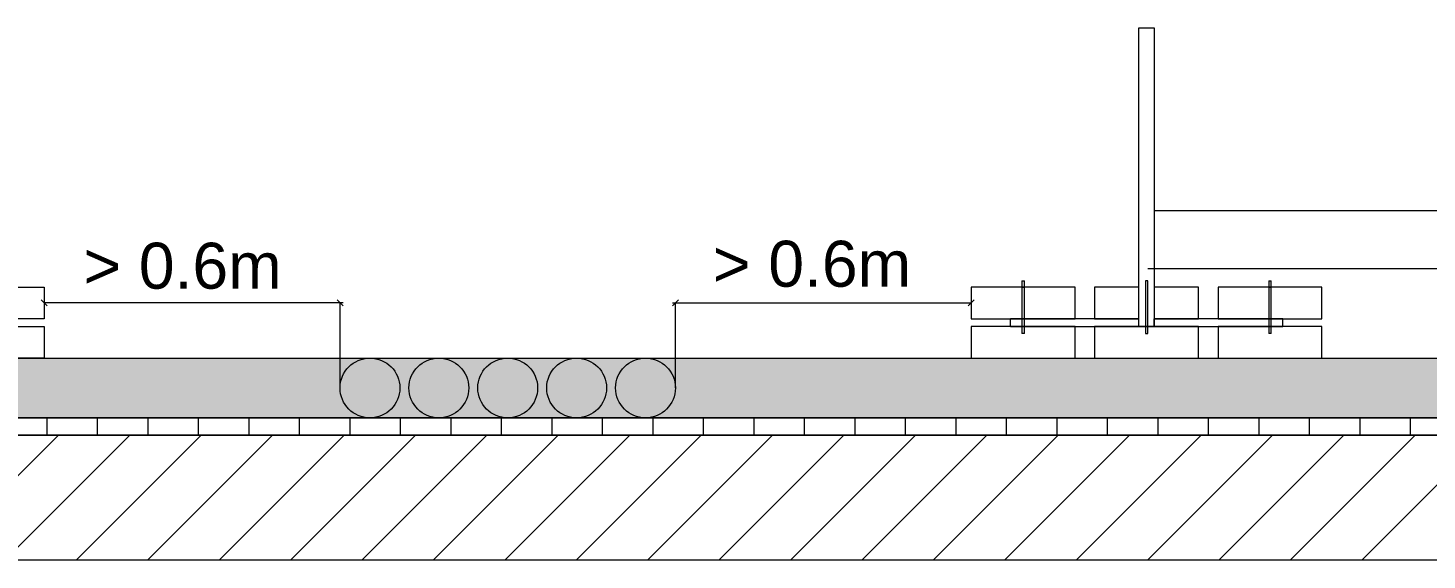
# Model space of a CAD drawing. Extents: x -1132 to 613, y -233 to 616.
# Drawn here: x 244.9 to 328, y 1.7 to 33.3 of the extents above; entities that cross this region are included whole.
import ezdxf
from ezdxf.lldxf.tags import DXFTag

# ---------------------------------------------------------------- set-up
doc = ezdxf.new("R2010")
doc.units = 0
doc.layers.get('0').update_dxf_attribs({"lineweight": 13})
for name, color, linetype, lineweight, true_color in [('Boden 8.OG', 7, 'Continuous', 13, 0xc0c0c0), ('Bodenplatten', 9, 'Continuous', 13, 0x808080), ('EL01_WAN_Blitzschutz_kuenstliche_Leiter', 1, 'Continuous', 13, 0xff0000), ('EL01_WAN_Elektrokabel', 7, 'Continuous', 13, 0xff6600), ('EL01_WAN_Fangleitungen Nat', 7, 'Continuous', 13, 0x009900), ('EL01_WAN_Text-A0GYANLIE9', 2, 'Continuous', 13, 0xffff00), ('Erde Kies Gestein', 9, 'Continuous', 13, 0x808080), ('Isolation Boden 8.OG', 7, 'Continuous', 13, 0x00e500)]:
    doc.layers.add(name, color=color, linetype=linetype, lineweight=lineweight, true_color=true_color)
doc.layers.add('EL01_VVV_Bemassung', color=7, linetype='Continuous', lineweight=13)
doc.styles.get("Standard").update_dxf_attribs({"font": 'arial.ttf'})
tags = doc.linetypes.add('fein_strichliert', pattern=[4, 1, -2, 1]).pattern_tags.tags
tags[8:9] = [DXFTag(74, 4), DXFTag(75, 0), DXFTag(340, '0'), DXFTag(46, 0.0), DXFTag(50, 0.0), DXFTag(44, 0.0), DXFTag(45, 0.0)]
tags[6:7] = [DXFTag(74, 4), DXFTag(75, 0), DXFTag(340, '0'), DXFTag(46, 0.0), DXFTag(50, 0.0), DXFTag(44, 0.0), DXFTag(45, 0.0)]
tags[4:5] = [DXFTag(74, 4), DXFTag(75, 0), DXFTag(340, '0'), DXFTag(46, 0.0), DXFTag(50, 0.0), DXFTag(44, 0.0), DXFTag(45, 0.0)]

# ---------------------------------------------------------------- blocks, each defined once
blk = doc.blocks.new('Polygon-A0UJ2EAMXE', base_point=(311.248, 15.123))
at = {"color": 0, "linetype": 'ByBlock', "lineweight": -2, "ltscale": 0.13}
for p, q in [((311.392, 18.259), (311.248, 18.259)), ((311.248, 18.259), (311.248, 15.123)), ((311.392, 15.123), (311.392, 18.259)), ((311.248, 15.123), (311.392, 15.123))]:
    blk.add_line(p, q, dxfattribs=at)
blk = doc.blocks.new('Polygon-A0UJ2EB0XE', base_point=(210.577, 9.087))
at = {"color": 0, "linetype": 'ByBlock', "lineweight": -2, "ltscale": 0.13}
for p, q in [((210.577, 10.118), (336.159, 10.118)), ((336.159, 9.087), (210.577, 9.087))]:
    blk.add_line(p, q, dxfattribs=at)
blk = doc.blocks.new('Polygon-A0UJ2EBAXE', base_point=(303.917, 17.89))
at = {"color": 0, "linetype": 'ByBlock', "lineweight": -2, "ltscale": 0.13}
for p, q in [((303.917, 18.259), (304.061, 18.259)), ((303.917, 18.259), (303.917, 17.89)), ((303.917, 17.89), (304.061, 17.89)), ((304.061, 17.89), (304.061, 18.259))]:
    blk.add_line(p, q, dxfattribs=at)
blk = doc.blocks.new('Polygon-A0UJ2ECAXE', base_point=(210.577, 10.118))
at = {"color": 0, "linetype": 'ByBlock', "lineweight": -2, "ltscale": 0.13}
for p, q in [((210.577, 13.672), (336.159, 13.672)), ((336.159, 10.118), (210.577, 10.118))]:
    blk.add_line(p, q, dxfattribs=at)
blk = doc.blocks.new('Polygon-A0UJ2EDQXE', base_point=(308.234, 16.014))
at = {"color": 0, "linetype": 'ByBlock', "lineweight": -2, "ltscale": 0.13}
for p, q in [((310.861, 17.89), (308.234, 17.89)), ((308.234, 17.89), (308.234, 16.014)), ((310.861, 16.014), (310.861, 17.89)), ((308.234, 16.014), (310.861, 16.014))]:
    blk.add_line(p, q, dxfattribs=at)
blk = doc.blocks.new('Polygon-A0UJ2EE6XE', base_point=(308.234, 13.672))
at = {"color": 0, "linetype": 'ByBlock', "lineweight": -2, "ltscale": 0.13}
for p, q in [((314.405, 15.549), (308.234, 15.549)), ((308.234, 15.549), (308.234, 13.672)), ((314.405, 13.672), (314.405, 15.549)), ((308.234, 13.672), (314.405, 13.672))]:
    blk.add_line(p, q, dxfattribs=at)
blk = doc.blocks.new('Polygon-A0UJ2EECXE', base_point=(210.577, 1.661))
at = {"color": 0, "linetype": 'ByBlock', "lineweight": -2, "ltscale": 0.13}
for p, q in [((210.577, 9.087), (336.159, 9.087)), ((336.159, 1.661), (210.577, 1.661))]:
    blk.add_line(p, q, dxfattribs=at)
blk = doc.blocks.new('Polygon-A0UJ2EF6XE', base_point=(311.778, 16.014))
at = {"color": 0, "linetype": 'ByBlock', "lineweight": -2, "ltscale": 0.13}
for p, q in [((314.405, 17.89), (311.778, 17.89)), ((311.778, 17.89), (311.778, 16.014)), ((314.405, 16.014), (314.405, 17.89)), ((311.778, 16.014), (314.405, 16.014))]:
    blk.add_line(p, q, dxfattribs=at)
blk = doc.blocks.new('Polygon-A0UJ2EF8XE', base_point=(311.778, 15.549))
at = {"color": 0, "linetype": 'ByBlock', "lineweight": -2, "ltscale": 0.13}
for p, q in [((319.408, 16.014), (311.778, 16.014)), ((311.778, 15.549), (311.778, 16.014)), ((319.408, 15.549), (319.408, 16.014)), ((311.778, 15.549), (319.408, 15.549))]:
    blk.add_line(p, q, dxfattribs=at)
blk = doc.blocks.new('Polygon-A0UJ2EFQXE', base_point=(239.661, 13.672))
at = {"color": 0, "linetype": 'ByBlock', "lineweight": -2, "ltscale": 0.13}
for p, q in [((239.661, 13.672), (239.661, 15.549)), ((239.661, 15.549), (245.832, 15.549)), ((245.832, 15.549), (245.832, 13.672)), ((245.832, 13.672), (239.661, 13.672))]:
    blk.add_line(p, q, dxfattribs=at)
blk = doc.blocks.new('Polygon-A0UJ2EGQXE', base_point=(315.565, 16.014))
at = {"color": 0, "linetype": 'ByBlock', "lineweight": -2, "ltscale": 0.13}
for p, q in [((321.736, 17.89), (315.565, 17.89)), ((315.565, 17.89), (315.565, 16.014)), ((321.736, 16.014), (321.736, 17.89)), ((315.565, 16.014), (321.736, 16.014))]:
    blk.add_line(p, q, dxfattribs=at)
blk = doc.blocks.new('Polygon-A0UJ2EH2XE', base_point=(315.565, 13.672))
at = {"color": 0, "linetype": 'ByBlock', "lineweight": -2, "ltscale": 0.13}
for p, q in [((321.736, 15.549), (315.565, 15.549)), ((315.565, 15.549), (315.565, 13.672)), ((321.736, 13.672), (321.736, 15.549)), ((315.565, 13.672), (321.736, 13.672))]:
    blk.add_line(p, q, dxfattribs=at)
blk = doc.blocks.new('Schraffur-A0UJ2EH6XE', base_point=(210.577, 1.661))
at = {"color": 0, "lineweight": -2}
for p, q in [((239.249, 1.661), (246.675, 9.087)), ((243.492, 1.661), (250.917, 9.087)), ((247.734, 1.661), (255.16, 9.087)), ((251.977, 1.661), (259.403, 9.087)), ((256.22, 1.661), (263.645, 9.087)), ((260.462, 1.661), (267.888, 9.087)), ((264.705, 1.661), (272.131, 9.087)), ((268.948, 1.661), (276.373, 9.087)), ((273.19, 1.661), (280.616, 9.087)), ((277.433, 1.661), (284.859, 9.087)), ((281.675, 1.661), (289.101, 9.087)), ((285.918, 1.661), (293.344, 9.087)), ((290.161, 1.661), (297.587, 9.087)), ((294.403, 1.661), (301.829, 9.087)), ((298.646, 1.661), (306.072, 9.087)), ((302.889, 1.661), (310.314, 9.087)), ((307.131, 1.661), (314.557, 9.087)), ((311.374, 1.661), (318.8, 9.087)), ((315.617, 1.661), (323.042, 9.087)), ((319.859, 1.661), (327.285, 9.087)), ((324.102, 1.661), (331.528, 9.087))]:
    blk.add_line(p, q, dxfattribs=at)
blk = doc.blocks.new('Polygon-A0UJ2EHAXE', base_point=(303.917, 15.123))
at = {"color": 0, "linetype": 'ByBlock', "lineweight": -2, "ltscale": 0.13}
for p, q in [((304.061, 17.89), (303.917, 17.89)), ((303.917, 17.89), (303.917, 15.123)), ((304.061, 15.123), (304.061, 17.89)), ((304.061, 15.123), (303.917, 15.123))]:
    blk.add_line(p, q, dxfattribs=at)
blk = doc.blocks.new('Polygon-A0UJ2EHKXE', base_point=(303.232, 15.549))
at = {"color": 0, "linetype": 'ByBlock', "lineweight": -2, "ltscale": 0.13}
for p, q in [((310.861, 16.014), (303.232, 16.014)), ((303.232, 15.549), (303.232, 16.014)), ((310.861, 15.549), (310.861, 16.014)), ((303.232, 15.549), (310.861, 15.549))]:
    blk.add_line(p, q, dxfattribs=at)
blk = doc.blocks.new('Polygon-A0UJ2EHYXE', base_point=(300.904, 13.672))
at = {"color": 0, "linetype": 'ByBlock', "lineweight": -2, "ltscale": 0.13}
for p, q in [((307.075, 15.549), (300.904, 15.549)), ((300.904, 15.549), (300.904, 13.672)), ((307.075, 13.672), (307.075, 15.549)), ((300.904, 13.672), (307.075, 13.672))]:
    blk.add_line(p, q, dxfattribs=at)
blk = doc.blocks.new('Schraffur-A0UJ2EIEXE', base_point=(210.577, 10.118))
at = {"color": 0, "linetype": 'ByBlock', "lineweight": -2, "ltscale": 0.13}
blk.add_solid([(336.159, 10.118), (210.577, 10.118), (336.159, 13.672), (210.577, 13.672)], dxfattribs=at)
blk = doc.blocks.new('Schraffur-A0UJ2EIGXE', base_point=(213, 9.087))
at = {"color": 0, "lineweight": -2}
for p, q in [((246, 9.087), (246, 10.118)), ((249, 9.087), (249, 10.118)), ((252, 9.087), (252, 10.118)), ((255, 9.087), (255, 10.118)), ((258, 9.087), (258, 10.118)), ((261, 9.087), (261, 10.118)), ((264, 9.087), (264, 10.118)), ((267, 9.087), (267, 10.118)), ((270, 9.087), (270, 10.118)), ((273, 9.087), (273, 10.118)), ((276, 9.087), (276, 10.118)), ((279, 9.087), (279, 10.118)), ((282, 9.087), (282, 10.118)), ((285, 9.087), (285, 10.118)), ((288, 9.087), (288, 10.118)), ((291, 9.087), (291, 10.118)), ((294, 9.087), (294, 10.118)), ((297, 9.087), (297, 10.118)), ((300, 9.087), (300, 10.118)), ((303, 9.087), (303, 10.118)), ((306, 9.087), (306, 10.118)), ((309, 9.087), (309, 10.118)), ((312, 9.087), (312, 10.118)), ((315, 9.087), (315, 10.118)), ((318, 9.087), (318, 10.118)), ((321, 9.087), (321, 10.118)), ((324, 9.087), (324, 10.118)), ((327, 9.087), (327, 10.118))]:
    blk.add_line(p, q, dxfattribs=at)
blk = doc.blocks.new('Polygon-A0UJ2EIMXE', base_point=(310.861, 15.549))
at = {"color": 0, "linetype": 'ByBlock', "lineweight": -2, "ltscale": 0.13}
for p, q in [((310.861, 33.302), (311.778, 33.302)), ((310.861, 15.549), (310.861, 33.302)), ((311.778, 33.302), (311.778, 15.549)), ((310.861, 15.549), (311.778, 15.549))]:
    blk.add_line(p, q, dxfattribs=at)
blk = doc.blocks.new('Polygon-A0UJ2EIOXE', base_point=(300.904, 16.014))
at = {"color": 0, "linetype": 'ByBlock', "lineweight": -2, "ltscale": 0.13}
for p, q in [((307.075, 17.89), (300.904, 17.89)), ((300.904, 17.89), (300.904, 16.014)), ((307.075, 16.014), (307.075, 17.89)), ((300.904, 16.014), (307.075, 16.014))]:
    blk.add_line(p, q, dxfattribs=at)
blk = doc.blocks.new('Polygon-A0UJ2EJAXE', base_point=(318.578, 15.123))
at = {"color": 0, "linetype": 'ByBlock', "lineweight": -2, "ltscale": 0.13}
for p, q in [((318.722, 17.89), (318.578, 17.89)), ((318.578, 17.89), (318.578, 15.123)), ((318.722, 15.123), (318.722, 17.89)), ((318.722, 15.123), (318.578, 15.123))]:
    blk.add_line(p, q, dxfattribs=at)
blk = doc.blocks.new('Polygon-A0UJ2EJMXE', base_point=(318.578, 17.89))
at = {"color": 0, "linetype": 'ByBlock', "lineweight": -2, "ltscale": 0.13}
for p, q in [((318.578, 18.259), (318.722, 18.259)), ((318.578, 18.259), (318.578, 17.89)), ((318.578, 17.89), (318.722, 17.89)), ((318.722, 17.89), (318.722, 18.259))]:
    blk.add_line(p, q, dxfattribs=at)
blk = doc.blocks.new('Polygon-A0UJ2EJYXE', base_point=(239.661, 16.014))
at = {"color": 0, "linetype": 'ByBlock', "lineweight": -2, "ltscale": 0.13}
for p, q in [((239.661, 16.014), (239.661, 17.89)), ((239.661, 17.89), (245.832, 17.89)), ((245.832, 17.89), (245.832, 16.014)), ((245.832, 16.014), (239.661, 16.014))]:
    blk.add_line(p, q, dxfattribs=at)

msp = doc.modelspace()

# ---------------------------------------------------------------- linework, layer by layer
at = {"layer": 'EL01_VVV_Bemassung', "ltscale": 0.13}
for p, q in [((245.656, 17.128), (246.008, 16.776)), ((263.583, 16.952), (245.832, 16.952)), ((263.23, 17.128), (263.583, 16.776)), ((263.407, 11.895), (263.407, 16.952)), ((283.506, 17.128), (283.153, 16.776)), ((283.153, 16.952), (300.904, 16.952)), ((283.329, 11.895), (283.329, 16.952)), ((301.08, 17.128), (300.727, 16.776))]:
    msp.add_line(p, q, dxfattribs=at)
at = {"layer": 'EL01_WAN_Elektrokabel', "ltscale": 0.13}
for centre in [(265.184, 11.895), (269.276, 11.895), (273.368, 11.895), (277.46, 11.895), (281.552, 11.895)]:
    msp.add_circle(centre, 1.777, dxfattribs=at)
at = {"layer": 'EL01_WAN_Text-A0GYANLIE9', "ltscale": 0.13}
for p, q in [((311.778, 22.453), (338.663, 22.453)), ((311.391, 18.995), (338.663, 18.995))]:
    msp.add_line(p, q, dxfattribs=at)

# ---------------------------------------------------------------- block references
at = {"layer": 'Boden 8.OG', "ltscale": 0.13}
for name in ['Polygon-A0UJ2EECXE', 'Schraffur-A0UJ2EH6XE']:
    msp.add_blockref(name, (210.577, 1.661), dxfattribs=at)
at = {"layer": 'Bodenplatten', "ltscale": 0.13}
for name, p in [('Polygon-A0UJ2EJYXE', (239.661, 16.014)), ('Polygon-A0UJ2EIOXE', (300.904, 16.014)), ('Polygon-A0UJ2EDQXE', (308.234, 16.014)), ('Polygon-A0UJ2EF6XE', (311.778, 16.014)), ('Polygon-A0UJ2EGQXE', (315.565, 16.014)), ('Polygon-A0UJ2EFQXE', (239.661, 13.672)), ('Polygon-A0UJ2EHYXE', (300.904, 13.672)), ('Polygon-A0UJ2EE6XE', (308.234, 13.672)), ('Polygon-A0UJ2EH2XE', (315.565, 13.672))]:
    msp.add_blockref(name, p, dxfattribs=at)
at = {"layer": 'EL01_WAN_Blitzschutz_kuenstliche_Leiter', "ltscale": 0.13}
for name, p in [('Polygon-A0UJ2EIMXE', (310.861, 15.549)), ('Polygon-A0UJ2EHKXE', (303.232, 15.549)), ('Polygon-A0UJ2EF8XE', (311.778, 15.549))]:
    msp.add_blockref(name, p, dxfattribs=at)
at = {"layer": 'EL01_WAN_Blitzschutz_kuenstliche_Leiter', "linetype": 'fein_strichliert', "ltscale": 0.13}
for name, p in [('Polygon-A0UJ2EHAXE', (303.917, 15.123)), ('Polygon-A0UJ2EAMXE', (311.248, 15.123)), ('Polygon-A0UJ2EJAXE', (318.578, 15.123))]:
    msp.add_blockref(name, p, dxfattribs=at)
at = {"layer": 'EL01_WAN_Fangleitungen Nat', "ltscale": 0.13}
for name, p in [('Polygon-A0UJ2EBAXE', (303.917, 17.89)), ('Polygon-A0UJ2EJMXE', (318.578, 17.89))]:
    msp.add_blockref(name, p, dxfattribs=at)
at = {"layer": 'Erde Kies Gestein', "ltscale": 0.13}
for name in ['Polygon-A0UJ2ECAXE', 'Schraffur-A0UJ2EIEXE']:
    msp.add_blockref(name, (210.577, 10.118), dxfattribs=at)
at = {"layer": 'Isolation Boden 8.OG', "ltscale": 0.13}
for name, p in [('Polygon-A0UJ2EB0XE', (210.577, 9.087)), ('Schraffur-A0UJ2EIGXE', (213, 9.087))]:
    msp.add_blockref(name, p, dxfattribs=at)

# ---------------------------------------------------------------- texts
at = {"layer": 'EL01_VVV_Bemassung', "ltscale": 0.13, "char_height": 2.73255, "attachment_point": 3, "line_spacing_factor": 1.002}
for insert in [(259.939, 20.529, 30.058), (297.335, 20.646, 30.058)]:
    msp.add_mtext('{\\fArial;> 0.6m}', dxfattribs=dict(at, insert=insert))

doc.saveas('drawing.dxf')
